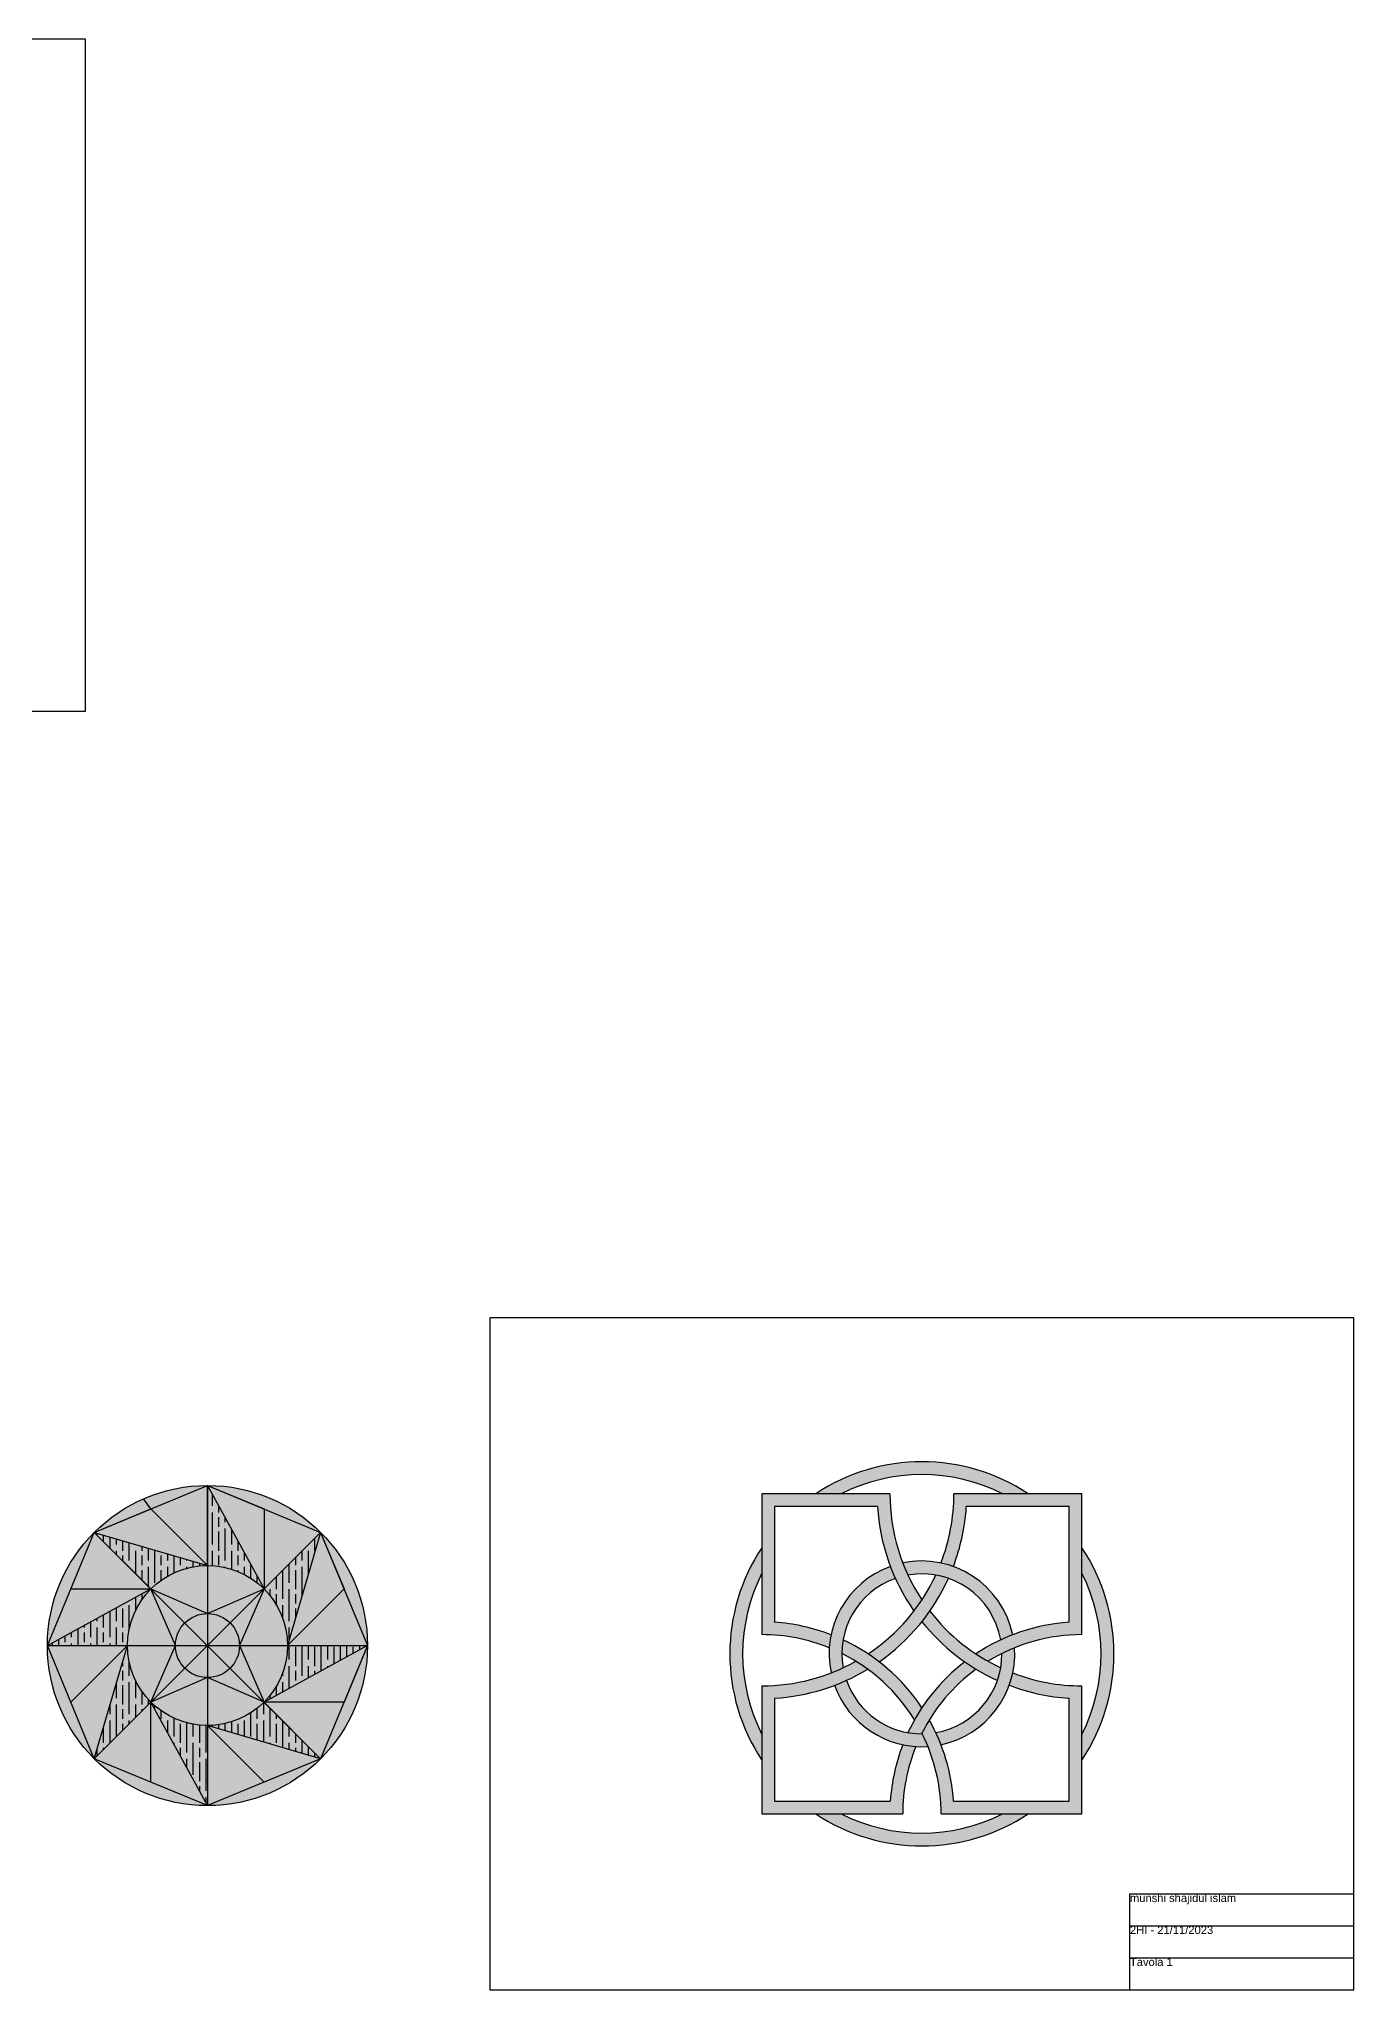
# Model space of a CAD drawing. Header units: millimetres. Extents: x 125 to 2789, y -715 to 698.
# Drawn here: x 894 to 1305, y 89 to 698 of the extents above; entities that cross this region are included whole.
import ezdxf

# ---------------------------------------------------------------- set-up
doc = ezdxf.new("R2010")
doc.units = ezdxf.units.MM
doc.layers.add('squadratura', color=7, linetype='Continuous')
doc.styles.get("Standard").update_dxf_attribs({"font": 'arial.ttf'})

msp = doc.modelspace()

# ---------------------------------------------------------------- hatches: boundary and pattern name
at = {"true_color": 0x000000}
h = msp.add_hatch(color=18, dxfattribs=at)
h.dxf.hatch_style = 1
h.paths.add_polyline_path([(1119.65, 219.04), (1119.65, 226.99, 0.301511), (1119.65, 160.66), (1119.65, 168.61, -0.237915)])
h.paths.add_polyline_path([(1194.87, 243.82), (1202.82, 243.82, 0.301511), (1136.49, 243.82), (1144.44, 243.82, -0.237915)])
h.paths.add_polyline_path([(1219.65, 226.99), (1219.65, 219.04, -0.237915), (1219.65, 168.61), (1219.65, 160.66, 0.301511)])
h.paths.add_polyline_path([(1202.82, 143.82), (1194.87, 143.82, -0.237915), (1144.44, 143.82), (1136.49, 143.82, 0.301511)])
h = msp.add_hatch()
h.set_pattern_fill('GOST_WOOD', color=256)
h.paths.add_polyline_path([(946.44, 221.41), (911.08, 231.77), (928.76, 214.09, -0.198912)])
h.paths.add_polyline_path([(946.44, 246.41), (946.44, 221.41, -0.198912), (964.11, 214.09)])
h.paths.add_polyline_path([(981.79, 231.77), (964.11, 214.09, -0.198912), (971.44, 196.41)])
h.paths.add_polyline_path([(996.44, 196.41), (971.44, 196.41, -0.198912), (964.11, 178.74)])
h.paths.add_polyline_path([(964.11, 178.74, -0.198912), (946.44, 171.41), (981.79, 161.06)])
h.paths.add_polyline_path([(946.44, 171.41, -0.198912), (928.76, 178.74), (946.44, 146.41)])
h.paths.add_polyline_path([(928.76, 178.74, -0.198912), (921.44, 196.41), (911.08, 161.06)])
h.paths.add_polyline_path([(928.76, 214.09), (896.44, 196.41), (921.44, 196.41, -0.198912)])
h = msp.add_hatch(color=103)
h.set_gradient(color1=(0, 0, 255), color2=(255, 255, 0), name='INVSPHERICAL')
h.paths.add_polyline_path([(911.08, 231.77, 0.198912), (896.44, 196.41), (928.76, 214.09)])
h.paths.add_polyline_path([(946.44, 221.41), (946.44, 246.41, 0.198912), (911.08, 231.77)])
h.paths.add_polyline_path([(964.11, 214.09), (981.79, 231.77, 0.198912), (946.44, 246.41)])
h.paths.add_polyline_path([(971.44, 196.41), (996.44, 196.41, 0.198912), (981.79, 231.77)])
h.paths.add_polyline_path([(964.11, 178.74), (981.79, 161.06, 0.198912), (996.44, 196.41)])
h.paths.add_polyline_path([(946.44, 171.41), (946.44, 146.41, 0.198912), (981.79, 161.06)])
h.paths.add_polyline_path([(928.76, 178.74), (911.08, 161.06, 0.198912), (946.44, 146.41)])
h.paths.add_polyline_path([(921.44, 196.41), (896.44, 196.41, 0.198912), (911.08, 161.06)])
h = msp.add_hatch(color=103)
h.set_gradient(color1=(19, 103, 52), color2=(255, 255, 0), name='SPHERICAL')
h.paths.add_polyline_path([(911.08, 231.77), (928.76, 214.09, -0.198912), (946.44, 221.41)])
h.paths.add_polyline_path([(896.44, 196.41), (921.44, 196.41, -0.198912), (928.76, 214.09)])
h.paths.add_polyline_path([(911.08, 161.06), (928.76, 178.74, -0.198912), (921.44, 196.41)])
h.paths.add_polyline_path([(946.44, 146.41), (946.44, 171.41, -0.198912), (928.76, 178.74)])
h.paths.add_polyline_path([(981.79, 161.06), (964.11, 178.74, -0.198912), (946.44, 171.41)])
h.paths.add_polyline_path([(971.44, 196.41, -0.198912), (964.11, 178.74), (996.44, 196.41)])
h.paths.add_polyline_path([(981.79, 231.77), (964.11, 214.09, -0.198912), (971.44, 196.41)])
h.paths.add_polyline_path([(946.44, 246.41), (946.44, 221.41, -0.198912), (964.11, 214.09)])
h = msp.add_hatch(color=103)
h.set_gradient(color1=(248, 215, 49), color2=(255, 255, 0), name='INVCURVED')
h.paths.add_polyline_path([(946.44, 246.41, 0.198912), (911.08, 231.77)])
h.paths.add_polyline_path([(981.79, 231.77, 0.198912), (946.44, 246.41)])
h.paths.add_polyline_path([(981.79, 231.77), (996.44, 196.41, 0.198912)])
h.paths.add_polyline_path([(996.44, 196.41), (981.79, 161.06, 0.198912)])
h.paths.add_polyline_path([(981.79, 161.06), (946.44, 146.41, 0.198912)])
h.paths.add_polyline_path([(946.44, 146.41), (911.08, 161.06, 0.198912)])
h.paths.add_polyline_path([(911.08, 161.06), (896.44, 196.41, 0.198912)])
h.paths.add_polyline_path([(896.44, 196.41), (911.08, 231.77, 0.198912)])
h = msp.add_hatch(color=103)
h.set_gradient(color1=(16, 86, 137), color2=(255, 255, 0), name='INVCURVED')
h.paths.add_polyline_path([(946.44, 221.41), (928.76, 239.09), (911.08, 231.77)])
h.paths.add_polyline_path([(964.11, 214.09), (964.11, 239.09), (946.44, 246.41)])
h.paths.add_polyline_path([(989.11, 214.09), (981.79, 231.77), (971.44, 196.41)])
h.paths.add_polyline_path([(964.11, 178.74), (989.11, 178.74), (996.44, 196.41)])
h.paths.add_polyline_path([(964.11, 153.74), (981.79, 161.06), (946.44, 171.41)])
h.paths.add_polyline_path([(928.76, 178.74), (928.76, 153.74), (946.44, 146.41)])
h.paths.add_polyline_path([(903.76, 178.74), (911.08, 161.06), (921.44, 196.41)])
h.paths.add_polyline_path([(928.76, 214.09), (903.76, 214.09), (896.44, 196.41)])
at = {"true_color": 0xcd2027}
h = msp.add_hatch(color=242, dxfattribs=at)
h.dxf.hatch_style = 1
h.paths.add_polyline_path([(1123.65, 239.82), (1155.78, 239.82, 0.137569), (1167.17, 207.19, 0.01776), (1169.65, 210.66, -0.147477), (1159.65, 243.82), (1119.65, 243.82), (1119.65, 199.82, -0.096695), (1140.72, 195.71, -0.035551), (1141.28, 199.79, 0.075625), (1123.65, 203.69)])
at = {"true_color": 0x22346e}
h = msp.add_hatch(color=159, dxfattribs=at)
h.dxf.hatch_style = 1
h.paths.add_polyline_path([(1152.71, 189.02, 0.019854), (1149.02, 191.5, -0.128582), (1119.65, 183.82), (1119.65, 143.82), (1163.65, 143.82, -0.096695), (1167.77, 164.89, -0.035551), (1163.69, 165.45, 0.075625), (1159.79, 147.82), (1123.65, 147.82), (1123.65, 179.95, 0.120653)])
h.paths.add_polyline_path([(1183.53, 239.82), (1215.65, 239.82), (1215.65, 203.69, 0.130475), (1186.49, 193.82, 0.018543), (1190.28, 191.5, -0.138906), (1219.65, 199.82), (1219.65, 243.82), (1179.65, 243.82, -0.092422), (1175.62, 222.2, -0.034662), (1179.49, 221.11, 0.075225)])
h = msp.add_hatch(color=103)
h.set_gradient(color1=(128, 128, 128), color2=(255, 255, 0), name='SPHERICAL')
h.paths.add_polyline_path([(939.37, 203.49), (928.76, 214.09, 0.198912), (921.44, 196.41), (936.44, 196.41, -0.198912)])
h.paths.add_polyline_path([(939.37, 189.34, -0.198912), (936.44, 196.41), (921.44, 196.41, 0.198912), (928.76, 178.74)])
h.paths.add_polyline_path([(946.44, 186.41, -0.198912), (939.37, 189.34), (928.76, 178.74, 0.198912), (946.44, 171.41)])
h.paths.add_polyline_path([(953.51, 189.34, -0.198912), (946.44, 186.41), (946.44, 171.41, 0.198912), (964.11, 178.74)])
h.paths.add_polyline_path([(971.44, 196.41), (956.44, 196.41, -0.198912), (953.51, 189.34), (964.11, 178.74, 0.198912)])
h.paths.add_polyline_path([(964.11, 214.09), (953.51, 203.49, -0.198912), (956.44, 196.41), (971.44, 196.41, 0.198912)])
h.paths.add_polyline_path([(964.11, 214.09, 0.198912), (946.44, 221.41), (946.44, 206.41, -0.198912), (953.51, 203.49)])
h.paths.add_polyline_path([(946.44, 221.41, 0.198912), (928.76, 214.09), (939.37, 203.49, -0.198912), (946.44, 206.41)])
at = {"true_color": 0x000000}
h = msp.add_hatch(color=18, dxfattribs=at)
h.dxf.hatch_style = 1
h.paths.add_polyline_path([(1161.36, 217.41, -0.01565), (1159.82, 221.11, 0.37418), (1141.28, 187.86, 0.017049), (1145.04, 189.46, -0.367342)])
h.paths.add_polyline_path([(1163.69, 222.2, 0.017049), (1165.29, 218.44, -0.414214), (1194.27, 198.19, -0.017049), (1198.03, 199.79, 0.414214)])
h.paths.add_polyline_path([(1198.59, 195.71, 0.0193), (1194.65, 193.93, -0.36493), (1174.02, 169.21, -0.017049), (1175.62, 165.45, 0.373167)])
h.paths.add_polyline_path([(1146.07, 185.53, -0.01565), (1142.37, 183.99, 0.334183), (1171.54, 164.89, 0.0193), (1169.76, 168.83, -0.319505)])
h = msp.add_hatch(color=103)
h.set_gradient(color1=(19, 103, 52), color2=(255, 255, 0), name='SPHERICAL')
h.paths.add_polyline_path([(928.76, 214.09), (939.37, 203.49, -0.198912), (946.44, 206.41)])
h.paths.add_polyline_path([(928.76, 214.09), (936.44, 196.41, -0.198912), (939.37, 203.49)])
h.paths.add_polyline_path([(939.37, 189.34, -0.198912), (936.44, 196.41), (928.76, 178.74)])
h.paths.add_polyline_path([(939.37, 189.34), (928.76, 178.74), (946.44, 186.41, -0.198912)])
h.paths.add_polyline_path([(953.51, 189.34, -0.198912), (946.44, 186.41), (964.11, 178.74)])
h.paths.add_polyline_path([(956.44, 196.41, -0.198912), (953.51, 189.34), (964.11, 178.74)])
h.paths.add_polyline_path([(964.11, 214.09), (953.51, 203.49, -0.198912), (956.44, 196.41)])
h.paths.add_polyline_path([(964.11, 214.09), (946.44, 206.41, -0.198912), (953.51, 203.49)])
h = msp.add_hatch(color=7)
h.dxf.hatch_style = 1
h.paths.add_polyline_path([(1177.95, 217.41, 0.040682), (1174.02, 218.44, -0.137935), (1152.82, 193.82, -0.01776), (1156.29, 191.34, 0.134793)])
h.paths.add_polyline_path([(1186.59, 189.02, -0.01664), (1183.02, 191.34, 0.119881), (1165.29, 169.21, 0.042812), (1169.54, 168.83, -0.119697)])
h = msp.add_hatch(color=103)
h.set_gradient(color1=(102, 204, 127), color2=(255, 255, 0), name='INVSPHERICAL')
h.paths.add_polyline_path([(939.37, 203.49, 0.198912), (936.44, 196.41), (946.44, 196.41)])
h.paths.add_polyline_path([(946.44, 196.41), (936.44, 196.41, 0.198912), (939.37, 189.34)])
h.paths.add_polyline_path([(946.44, 196.41), (939.37, 189.34, 0.198912), (946.44, 186.41)])
h.paths.add_polyline_path([(953.51, 189.34), (946.44, 196.41), (946.44, 186.41, 0.198912)])
h.paths.add_polyline_path([(956.44, 196.41), (946.44, 196.41), (953.51, 189.34, 0.198912)])
h.paths.add_polyline_path([(953.51, 203.49, 0.198912), (946.44, 206.41), (946.44, 196.41)])
h.paths.add_polyline_path([(953.51, 203.49), (946.44, 196.41), (956.44, 196.41, 0.198912)])
h.paths.add_polyline_path([(946.44, 206.41, 0.198912), (939.37, 203.49), (946.44, 196.41)])
at = {"true_color": 0x58ba48}
h = msp.add_hatch(color=85, dxfattribs=at)
h.dxf.hatch_style = 1
h.paths.add_polyline_path([(1172.13, 207.19, -0.016188), (1169.65, 203.87, 0.118347), (1193.24, 185.53, 0.040682), (1194.27, 189.46, -0.119881)])
h.paths.add_polyline_path([(1145.04, 198.19, 0.042812), (1144.65, 193.93, -0.139884), (1167.33, 173.2, -0.018543), (1169.65, 176.99, 0.137935)])
at = {"true_color": 0xcd2027}
h = msp.add_hatch(color=242, dxfattribs=at)
h.dxf.hatch_style = 1
h.paths.add_polyline_path([(1171.97, 173.2, 0.02124), (1169.65, 169.04, -0.11732), (1175.65, 143.82), (1219.65, 143.82), (1219.65, 183.82, -0.092422), (1198.03, 187.86, -0.034662), (1196.94, 183.99, 0.075225), (1215.65, 179.95), (1215.65, 147.82), (1179.52, 147.82, 0.111662)])

# ---------------------------------------------------------------- linework, layer by layer
at = {"color": 103}
msp.add_line((928.76, 239.09), (926.42, 242.23), dxfattribs=at)
for points in [[(911.08, 231.77), (946.44, 246.41), (981.79, 231.77), (996.44, 196.41), (981.79, 161.06), (946.44, 146.41), (911.08, 161.06), (896.44, 196.41), (911.08, 231.77)], [(903.76, 214.09), (928.76, 214.09), (911.08, 231.77), (928.76, 239.09), (946.44, 221.41), (946.44, 246.41), (964.11, 239.09), (964.11, 214.09), (981.79, 231.77), (989.11, 214.09), (971.44, 196.41), (996.44, 196.41), (989.11, 178.74), (964.11, 178.74), (981.79, 161.06), (964.11, 153.74), (946.44, 171.41), (946.44, 146.41), (928.76, 153.74), (928.76, 178.74), (911.08, 161.06), (903.76, 178.74), (921.44, 196.41)], [(928.76, 214.09), (946.44, 206.41), (964.11, 214.09), (956.44, 196.41), (964.11, 178.74), (946.44, 186.41), (928.76, 178.74), (936.44, 196.41), (928.76, 214.09)]]:
    msp.add_lwpolyline(points, dxfattribs=at)
for points in [[(1159.65, 243.82), (1119.65, 243.82), (1119.65, 199.82)], [(1219.65, 199.82), (1219.65, 243.82), (1179.65, 243.82)], [(1155.78, 239.82), (1123.65, 239.82), (1123.65, 203.69)], [(1215.65, 203.69), (1215.65, 239.82), (1183.53, 239.82)], [(1119.65, 183.82), (1119.65, 143.82), (1163.65, 143.82)], [(1175.65, 143.82), (1219.65, 143.82), (1219.65, 183.82)], [(1123.65, 179.95), (1123.65, 147.82), (1159.79, 147.82)], [(1179.52, 147.82), (1215.65, 147.82), (1215.65, 179.95)]]:
    msp.add_lwpolyline(points)
for centre, radius, start, end in [((1169.65, 193.82), 60, 56.44269, 123.55731), ((1169.65, 193.82), 56, 63.2345, 116.7655), ((1219.65, 243.82), 60, 180, 213.55731), ((1119.65, 243.82), 60, 338.87836, 0), ((1219.65, 243.82), 64, 183.58332, 214.91521), ((1119.65, 243.82), 64, 339.20878, 356.41668), ((1169.65, 193.82), 60, 146.44269, 213.55731), ((1169.65, 193.82), 60, 326.44269, 33.55731), ((1169.65, 193.82), 29, 109.81875, 191.87805), ((1169.65, 193.82), 29, 11.87805, 101.87805), ((1169.65, 193.82), 56, 153.2345, 206.7655), ((1169.65, 193.82), 25, 109.37581, 190.05733), ((1119.65, 243.82), 60, 303.55731, 334.97148), ((1119.65, 243.82), 64, 304.91521, 335.62237), ((1169.65, 193.82), 25, 10.05733, 100.05733), ((1169.65, 193.82), 56, 333.2345, 26.7655), ((1119.65, 143.82), 60, 68.87836, 86.17745), ((1219.65, 243.82), 64, 218.62483, 245.62237), ((1219.65, 243.82), 60, 217.62719, 244.97148), ((1219.65, 143.82), 60, 93.82255, 123.55731), ((1119.65, 143.82), 56, 67.90774, 90), ((1119.65, 143.82), 60, 33.55731, 64.97148), ((1169.65, 193.82), 29, 281.87805, 3.73368), ((1219.65, 143.82), 56, 90, 121.63261), ((1119.65, 243.82), 60, 270, 299.30811), ((1119.65, 243.82), 64, 273.58332, 301.1019), ((1119.65, 143.82), 56, 31.63261, 63.48495), ((1219.65, 143.82), 60, 127.62719, 154.97148), ((1219.65, 143.82), 56, 126.18229, 153.48495), ((1169.65, 193.82), 25, 280.05733, 0.25155), ((1169.65, 193.82), 29, 199.81875, 273.73368), ((1169.65, 193.82), 25, 199.37581, 270.25155), ((1219.65, 243.82), 64, 249.20878, 266.41668), ((1219.65, 243.82), 60, 248.87836, 270), ((1119.65, 143.82), 60, 3.82255, 29.30811), ((1219.65, 143.82), 60, 158.87836, 176.17745), ((1219.65, 143.82), 56, 157.90774, 180), ((1119.65, 143.82), 56, 0, 26.7655), ((1169.65, 193.82), 60, 236.44269, 303.55731), ((1169.65, 193.82), 56, 243.2345, 296.7655)]:
    msp.add_arc(centre, radius, start, end)
at = {"layer": 'squadratura'}
for p, q in [((946.44, 246.41), (946.44, 146.41)), ((911.08, 161.06), (981.79, 231.77)), ((911.08, 231.77), (981.79, 161.06)), ((896.44, 196.41), (996.44, 196.41)), ((1234.65, 88.82), (1234.65, 118.82)), ((1234.65, 118.82), (1304.65, 118.82)), ((1234.65, 108.82), (1304.65, 108.82)), ((1234.65, 98.82), (1304.65, 98.82))]:
    msp.add_line(p, q, dxfattribs=at)
for points in [[(638.36, 488.23), (908.36, 488.23), (908.36, 698.23), (638.36, 698.23), (638.36, 488.23)], [(1034.65, 88.82), (1304.65, 88.82), (1304.65, 298.82), (1034.65, 298.82), (1034.65, 88.82)], [(946.44, 246.41), (964.11, 214.09), (981.79, 231.77), (971.44, 196.41), (996.44, 196.41), (964.11, 178.74), (981.79, 161.06), (946.44, 171.41), (946.44, 146.41), (928.76, 178.74), (911.08, 161.06), (921.44, 196.41)], [(896.44, 196.41), (928.76, 214.09), (911.08, 231.77), (946.44, 221.41), (946.44, 221.41)]]:
    msp.add_lwpolyline(points, dxfattribs=at)
for radius in [50, 25, 10]:
    msp.add_circle((946.44, 196.41), radius, dxfattribs=at)

# ---------------------------------------------------------------- texts
at = {"layer": 'squadratura', "char_height": 2.5, "attachment_point": 1}
for s, insert in [('munshi shajidul islam', (1234.65, 118.82)), ('2HI - 21/11/2023', (1234.65, 108.82)), ('Tavola 1', (1234.65, 98.82))]:
    msp.add_mtext_dynamic_manual_height_columns(s, width=70, gutter_width=12.5, heights=[0], dxfattribs=dict(at, insert=insert))

doc.saveas('drawing.dxf')
